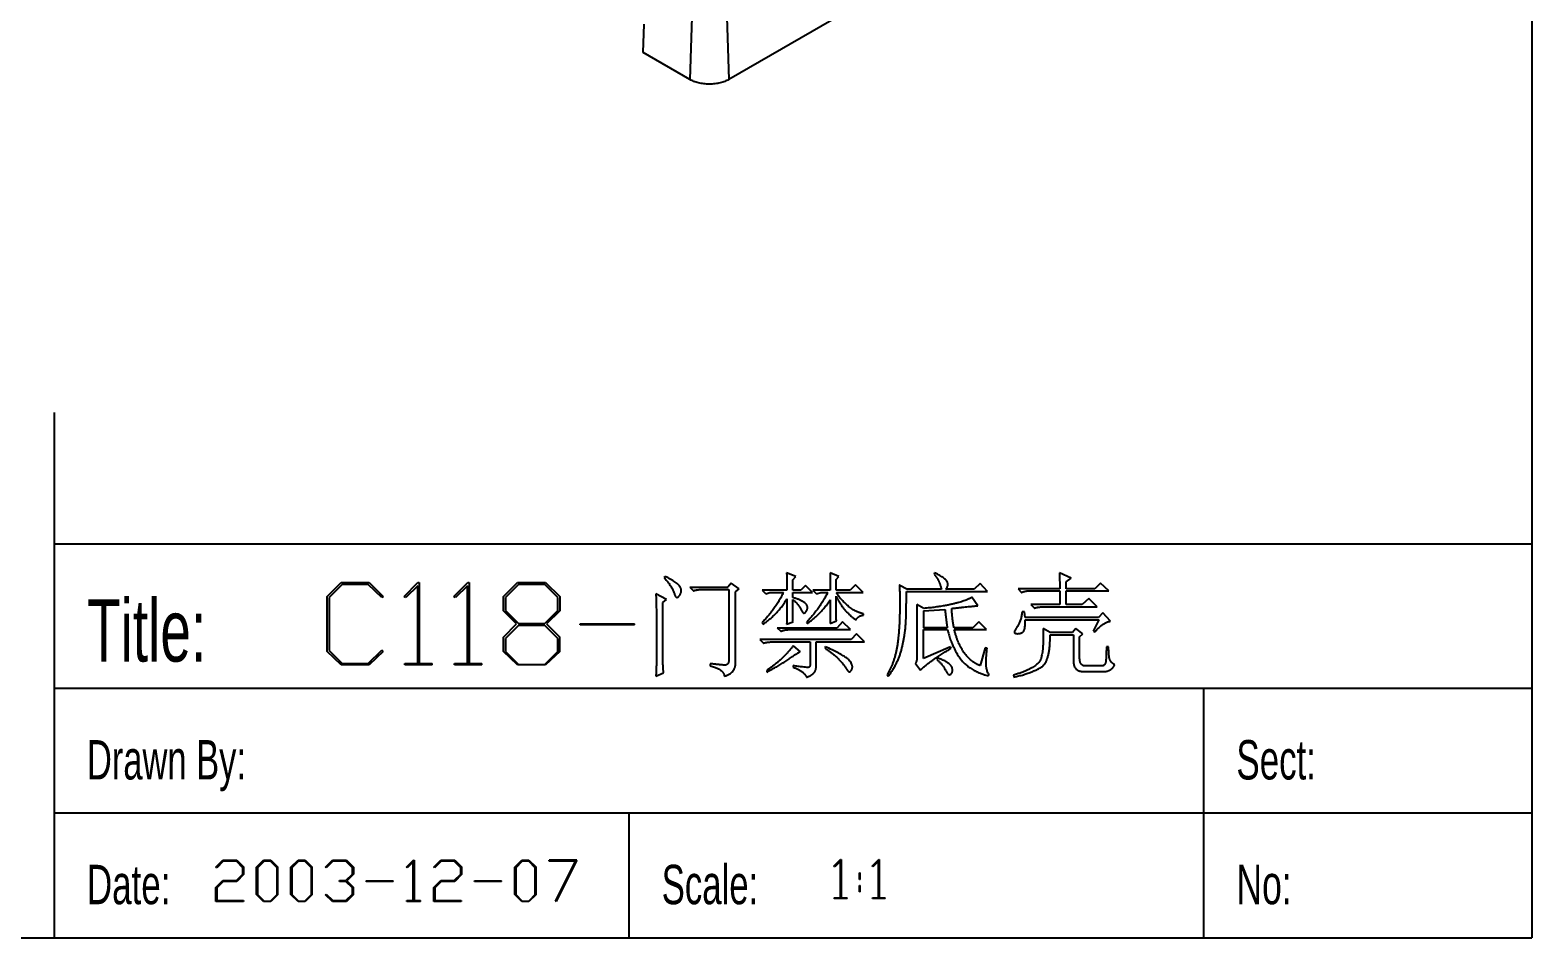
# Model space of a CAD drawing. Extents: x -440 to 140, y -99 to 99.
# Drawn here: x -269.6 to -160.3, y -98.8 to -32.7 of the extents above; entities that cross this region are included whole.
import ezdxf

# ---------------------------------------------------------------- set-up
doc = ezdxf.new("R2010")
doc.units = 0
doc.header["$MEASUREMENT"] = 0
doc.linetypes.add('solid', pattern=[0])
doc.layers.add('254', color=7, linetype='solid')

msp = doc.modelspace()

# ---------------------------------------------------------------- linework, layer by layer
at = {"layer": '254', "color": 0, "linetype": 'solid'}
for p, q in [((-160.2912, 98.784), (-160.2912, -98.784)), ((-267.82464, -60.53166), (-267.82464, -98.784)), ((-160.2912, -70.10842), (-267.82464, -70.10842)), ((-247.96537, -73.9314), (-246.93679, -72.90809)), ((-246.87566, -73.05056), (-247.81939, -73.99166)), ((-246.93679, -72.90809), (-244.90072, -72.90809)), ((-244.96449, -73.05056), (-246.87566, -73.05056)), ((-243.97805, -74.00746), (-244.96449, -73.05056)), ((-244.90072, -72.90809), (-243.88531, -73.9156)), ((-242.36198, -73.9156), (-241.34657, -72.90809)), ((-241.37027, -73.14066), (-242.2397, -74.00746)), ((-241.37027, -78.79517), (-241.37027, -73.14066)), ((-241.34657, -72.90809), (-241.25647, -72.90809)), ((-241.25647, -72.90809), (-241.25647, -78.79517)), ((-238.74055, -73.9156), (-237.72514, -72.90809)), ((-237.74884, -73.14066), (-238.61827, -74.00746)), ((-237.74884, -78.79517), (-237.74884, -73.14066)), ((-237.72514, -72.90809), (-237.63504, -72.90809)), ((-237.63504, -72.90809), (-237.63504, -78.79517)), ((-235.12965, -73.9314), (-234.10108, -72.90809)), ((-234.03994, -73.05758), (-234.98368, -74.00395)), ((-234.10108, -72.90809), (-232.065, -72.90809)), ((-232.12877, -73.05758), (-234.03994, -73.05758)), ((-231.18241, -74.00395), (-232.12877, -73.05758)), ((-232.065, -72.90809), (-231.03643, -73.9314)), ((-223.35974, -72.45846), (-223.45247, -72.53013)), ((-218.56676, -72.95168), (-218.80284, -73.25095)), ((-217.9808, -73.37323), (-218.56676, -72.95168)), ((-213.84509, -72.47952), (-214.52378, -72.20131)), ((-214.08116, -72.7156), (-213.84509, -72.47952)), ((-214.08116, -73.46596), (-214.08116, -72.7156)), ((-213.14533, -73.11608), (-213.49521, -73.46596)), ((-212.63104, -73.63037), (-213.14533, -73.11608)), ((-210.71724, -72.47952), (-211.36639, -72.20131)), ((-210.92378, -72.69453), (-210.71724, -72.47952)), ((-210.92378, -73.46596), (-210.92378, -72.69453)), ((-209.52426, -73.06548), (-209.89521, -73.46596)), ((-208.95937, -73.63037), (-209.52426, -73.06548)), ((-206.32438, -73.06548), (-205.73843, -73.39429)), ((-203.75296, -72.20131), (-203.79509, -72.29405)), ((-200.45223, -72.97274), (-200.87378, -73.39429)), ((-199.89581, -73.5587), (-200.45223, -72.97274)), ((-193.8308, -72.6018), (-194.6739, -72.20131)), ((-194.18068, -72.85894), (-193.8308, -72.6018)), ((-194.18068, -73.37323), (-194.18068, -72.85894)), ((-191.68092, -72.95168), (-192.10247, -73.37323)), ((-191.0739, -73.50809), (-191.68092, -72.95168)), ((-247.96537, -77.91696), (-247.96537, -73.9314)), ((-247.81939, -73.99166), (-247.81939, -77.8567)), ((-243.88531, -73.9156), (-243.97805, -74.00746)), ((-242.2397, -74.00746), (-242.36198, -73.9156)), ((-238.61827, -74.00746), (-238.74055, -73.9156)), ((-235.12965, -74.95909), (-235.12965, -73.9314)), ((-234.98368, -74.00395), (-234.98368, -74.94241)), ((-231.18241, -74.94241), (-231.18241, -74.00395)), ((-231.03643, -73.9314), (-231.03643, -74.95909)), ((-223.267, -74.14465), (-224.03843, -73.72311)), ((-223.52414, -74.35119), (-223.267, -74.14465)), ((-221.55974, -73.25095), (-218.80284, -73.25095)), ((-221.55974, -73.25095), (-221.30259, -73.50809)), ((-220.64497, -73.41536), (-218.73116, -73.41536)), ((-218.73116, -73.41536), (-218.73116, -78.53715)), ((-218.23794, -73.57976), (-217.9808, -73.37323)), ((-218.23794, -78.70156), (-218.23794, -73.57976)), ((-216.30271, -73.46596), (-216.04557, -73.72311)), ((-214.50271, -73.46596), (-216.30271, -73.46596)), ((-216.04557, -73.72311), (-215.73782, -73.63037)), ((-215.73782, -73.63037), (-214.75986, -73.63037)), ((-213.49521, -73.46596), (-214.08116, -73.46596)), ((-214.08116, -73.63037), (-212.63104, -73.63037)), ((-214.08116, -74.00131), (-214.08116, -73.63037)), ((-212.60998, -73.46596), (-212.35284, -73.72311)), ((-211.34533, -73.46596), (-212.60998, -73.46596)), ((-212.35284, -73.72311), (-212.04509, -73.63037)), ((-212.04509, -73.63037), (-211.5308, -73.63037)), ((-209.89521, -73.46596), (-210.92378, -73.46596)), ((-210.90271, -73.63037), (-208.95937, -73.63037)), ((-205.8101, -73.5587), (-199.89581, -73.5587)), ((-203.25974, -73.39429), (-205.73843, -73.39429)), ((-200.87378, -73.39429), (-202.93092, -73.39429)), ((-200.61664, -74.60833), (-201.03819, -73.98025)), ((-197.68794, -73.37323), (-197.4308, -73.63037)), ((-194.65284, -73.37323), (-197.68794, -73.37323)), ((-196.80271, -73.50809), (-194.65284, -73.50809)), ((-194.65284, -73.50809), (-194.65284, -74.5156)), ((-192.10247, -73.37323), (-194.18068, -73.37323)), ((-194.18068, -73.50809), (-191.0739, -73.50809)), ((-194.18068, -74.5156), (-194.18068, -73.50809)), ((-192.54509, -74.07298), (-193.01724, -74.5156)), ((-191.93806, -74.68001), (-192.54509, -74.07298)), ((-234.17538, -75.90809), (-235.12965, -74.95909)), ((-234.98368, -74.94241), (-234.03994, -75.88878)), ((-231.18241, -74.94241), (-232.12877, -75.88878)), ((-231.03643, -74.95909), (-231.99333, -75.90809)), ((-223.52414, -78.55821), (-223.52414, -74.35119)), ((-208.93831, -75.28703), (-208.93831, -75.19429)), ((-204.54545, -74.79381), (-205.05974, -74.5156)), ((-204.56652, -74.95821), (-203.00259, -74.86548)), ((-204.56652, -74.95821), (-204.56652, -76.2018)), ((-197.22426, -75.05095), (-197.38867, -75.05095)), ((-197.17366, -75.45143), (-197.22426, -75.05095)), ((-196.75211, -74.5156), (-196.49497, -74.77274)), ((-194.65284, -74.5156), (-196.75211, -74.5156)), ((-195.86688, -74.68001), (-191.93806, -74.68001)), ((-193.01724, -74.5156), (-194.18068, -74.5156)), ((-191.51652, -75.12262), (-191.82426, -75.45143)), ((-190.9601, -75.72964), (-191.51652, -75.12262)), ((-235.12965, -76.88927), (-234.17538, -75.90809)), ((-234.03994, -76.03476), (-234.98368, -76.97849)), ((-234.03994, -75.88878), (-232.12877, -75.88878)), ((-232.12877, -76.03476), (-234.03994, -76.03476)), ((-231.18241, -76.97849), (-232.12877, -76.03476)), ((-231.99333, -75.90809), (-231.03643, -76.88927)), ((-229.55084, -75.90809), (-225.60359, -75.90809)), ((-229.55084, -75.99381), (-229.55084, -75.90809)), ((-225.60359, -75.99381), (-229.55084, -75.99381)), ((-225.60359, -75.99381), (-225.60359, -75.90809)), ((-216.30271, -75.80131), (-216.25211, -75.94465)), ((-215.20247, -76.2018), (-210.85211, -76.2018)), ((-215.20247, -76.2018), (-214.94533, -76.45894)), ((-214.52378, -75.94465), (-214.0601, -75.78025)), ((-214.31724, -76.33666), (-209.87414, -76.33666)), ((-213.07366, -75.80131), (-213.03153, -75.89405)), ((-211.36639, -75.89405), (-210.90271, -75.70858)), ((-210.4601, -75.78025), (-210.85211, -76.2018)), ((-209.87414, -76.33666), (-210.4601, -75.78025)), ((-205.03867, -75.80131), (-205.03867, -78.28001)), ((-202.83819, -76.2018), (-204.56652, -76.2018)), ((-204.56652, -76.33666), (-202.81712, -76.33666)), ((-204.56652, -78.44441), (-204.56652, -76.33666)), ((-200.96652, -76.2018), (-202.34497, -76.2018)), ((-202.3239, -76.33666), (-199.98855, -76.33666)), ((-200.54497, -75.78025), (-200.96652, -76.2018)), ((-199.98855, -76.33666), (-200.54497, -75.78025)), ((-191.82426, -75.45143), (-197.17366, -75.45143)), ((-197.17366, -75.61584), (-191.77366, -75.61584)), ((-195.35259, -76.55168), (-195.86688, -76.24393)), ((-193.48092, -76.24393), (-193.717, -76.55168)), ((-192.96664, -76.64441), (-193.48092, -76.24393)), ((-192.19521, -76.45894), (-191.77366, -75.61584)), ((-192.19521, -76.45894), (-192.08141, -76.50107)), ((-235.12965, -77.91696), (-235.12965, -76.88927)), ((-234.98368, -76.97849), (-234.98368, -77.91959)), ((-231.18241, -77.91959), (-231.18241, -76.97849)), ((-231.03643, -77.91696), (-231.03643, -76.88927)), ((-216.46712, -77.06596), (-216.20998, -77.32311)), ((-209.82354, -77.06596), (-216.46712, -77.06596)), ((-215.55235, -77.23037), (-212.81652, -77.23037)), ((-214.0601, -77.50858), (-213.54581, -77.95119)), ((-212.81652, -77.23037), (-212.81652, -78.88703)), ((-212.3739, -77.23037), (-208.84557, -77.23037)), ((-212.3739, -78.97976), (-212.3739, -77.23037)), ((-211.69521, -77.58025), (-211.74581, -77.67298)), ((-209.43153, -76.64441), (-209.82354, -77.06596)), ((-208.84557, -77.23037), (-209.43153, -76.64441)), ((-193.717, -76.55168), (-195.35259, -76.55168)), ((-195.35259, -76.71608), (-193.64533, -76.71608)), ((-193.64533, -76.71608), (-193.64533, -78.62988)), ((-193.20271, -76.85095), (-192.96664, -76.64441)), ((-193.20271, -78.39381), (-193.20271, -76.85095)), ((-191.09497, -77.58025), (-191.25937, -77.58025)), ((-246.93679, -78.90809), (-247.96537, -77.91696)), ((-247.81939, -77.8567), (-246.87566, -78.79517)), ((-244.96449, -78.79517), (-243.97805, -77.8409)), ((-243.88531, -77.93276), (-244.90072, -78.90809)), ((-243.88531, -77.93276), (-243.97805, -77.8409)), ((-234.10108, -78.90809), (-235.12965, -77.91696)), ((-234.98368, -77.91959), (-234.03994, -78.86333)), ((-231.18241, -77.91959), (-232.12877, -78.86333)), ((-231.03643, -77.91696), (-232.065, -78.90809)), ((-202.60211, -77.60131), (-204.56652, -78.44441)), ((-203.53794, -78.39381), (-203.58855, -78.51608)), ((-202.55998, -77.69405), (-202.60211, -77.60131)), ((-200.08129, -77.67298), (-200.43116, -78.9587)), ((-199.93794, -77.69405), (-200.08129, -77.67298)), ((-244.90072, -78.90809), (-246.93679, -78.90809)), ((-246.87566, -78.79517), (-244.96449, -78.79517)), ((-242.30084, -78.79517), (-241.37027, -78.79517)), ((-242.30084, -78.90809), (-242.30084, -78.79517)), ((-240.3259, -78.90809), (-242.30084, -78.90809)), ((-241.25647, -78.79517), (-240.3259, -78.79517)), ((-240.3259, -78.90809), (-240.3259, -78.79517)), ((-238.67941, -78.79517), (-237.74884, -78.79517)), ((-238.67941, -78.90809), (-238.67941, -78.79517)), ((-236.70447, -78.90809), (-238.67941, -78.90809)), ((-237.63504, -78.79517), (-236.70447, -78.79517)), ((-236.70447, -78.90809), (-236.70447, -78.79517)), ((-232.065, -78.90809), (-234.10108, -78.90809)), ((-234.03994, -78.86333), (-232.12877, -78.86333)), ((-224.03843, -79.73013), (-223.47354, -79.49405)), ((-220.08855, -78.81536), (-220.08855, -78.97976)), ((-215.9739, -79.30858), (-215.95284, -79.42238)), ((-214.0601, -78.9587), (-214.0601, -79.0725)), ((-207.20961, -79.63739), (-207.13794, -79.73013)), ((-205.15247, -78.79429), (-204.78153, -79.28751)), ((-198.01676, -79.65846), (-197.99569, -79.8018)), ((-192.89497, -79.38025), (-191.30998, -79.38025)), ((-191.60925, -78.97976), (-192.70949, -78.97976)), ((-160.2912, -80.6228), (-267.82464, -80.6228)), ((-184.18752, -80.6228), (-184.18752, -98.784)), ((-160.2912, -89.7034), (-267.82464, -89.7034)), ((-226.00608, -89.7034), (-226.00608, -98.784)), ((-256.05642, -93.62809), (-255.5474, -93.12434)), ((-255.99528, -93.67402), (-256.05642, -93.62809)), ((-255.51683, -93.19557), (-255.99528, -93.67402)), ((-255.5474, -93.12434), (-254.52936, -93.12434)), ((-254.56125, -93.19557), (-255.51683, -93.19557)), ((-254.08806, -93.66612), (-254.56125, -93.19557)), ((-254.52936, -93.12434), (-254.01508, -93.63599)), ((-254.08806, -94.13272), (-254.08806, -93.66612)), ((-254.01508, -94.14984), (-254.01508, -93.63599)), ((-253.09026, -93.63599), (-252.57597, -93.12434)), ((-253.09026, -95.62877), (-253.09026, -93.63599)), ((-252.5454, -93.19908), (-253.01727, -93.67227)), ((-253.01727, -93.67227), (-253.01727, -95.63009)), ((-252.57597, -93.12434), (-252.05905, -93.12434)), ((-252.07485, -93.19908), (-252.5454, -93.19908)), ((-251.60298, -93.67227), (-252.07485, -93.19908)), ((-252.05905, -93.12434), (-251.54477, -93.63599)), ((-251.60298, -95.63009), (-251.60298, -93.67227)), ((-251.54477, -95.62877), (-251.54477, -93.63599)), ((-250.59026, -93.63599), (-250.07597, -93.12434)), ((-250.59026, -95.62877), (-250.59026, -93.63599)), ((-250.0454, -93.19908), (-250.51727, -93.67227)), ((-250.51727, -93.67227), (-250.51727, -95.63009)), ((-250.07597, -93.12434), (-249.55905, -93.12434)), ((-249.57485, -93.19908), (-250.0454, -93.19908)), ((-249.10298, -93.67227), (-249.57485, -93.19908)), ((-249.55905, -93.12434), (-249.04477, -93.63599)), ((-249.10298, -95.63009), (-249.10298, -93.67227)), ((-249.04477, -95.62877), (-249.04477, -93.63599)), ((-248.08499, -93.62809), (-247.57597, -93.12434)), ((-248.02385, -93.67402), (-248.08499, -93.62809)), ((-247.5454, -93.19557), (-248.02385, -93.67402)), ((-247.57597, -93.12434), (-246.55793, -93.12434)), ((-246.58982, -93.19557), (-247.5454, -93.19557)), ((-246.11664, -93.66612), (-246.58982, -93.19557)), ((-246.55793, -93.12434), (-246.04365, -93.63599)), ((-246.11664, -94.13272), (-246.11664, -93.66612)), ((-246.04365, -93.63599), (-246.04365, -94.14984)), ((-242.18499, -93.62809), (-241.67729, -93.12434)), ((-242.12385, -93.67402), (-242.18499, -93.62809)), ((-241.68914, -93.24062), (-242.12385, -93.67402)), ((-241.68914, -96.06788), (-241.68914, -93.24062)), ((-241.67729, -93.12434), (-241.63224, -93.12434)), ((-241.63224, -93.12434), (-241.63224, -96.06788)), ((-240.19928, -93.62809), (-239.69026, -93.12434)), ((-240.13814, -93.67402), (-240.19928, -93.62809)), ((-239.65969, -93.19557), (-240.13814, -93.67402)), ((-239.69026, -93.12434), (-238.67222, -93.12434)), ((-238.7041, -93.19557), (-239.65969, -93.19557)), ((-238.23092, -93.66612), (-238.7041, -93.19557)), ((-238.67222, -93.12434), (-238.15793, -93.63599)), ((-238.23092, -94.13272), (-238.23092, -93.66612)), ((-238.15793, -94.14984), (-238.15793, -93.63599)), ((-234.30454, -93.63599), (-233.79026, -93.12434)), ((-234.30454, -95.62877), (-234.30454, -93.63599)), ((-233.75969, -93.19908), (-234.23156, -93.67227)), ((-234.23156, -93.67227), (-234.23156, -95.63009)), ((-233.79026, -93.12434), (-233.27334, -93.12434)), ((-233.28914, -93.19908), (-233.75969, -93.19908)), ((-232.81727, -93.67227), (-233.28914, -93.19908)), ((-233.27334, -93.12434), (-232.75905, -93.63599)), ((-232.81727, -95.63009), (-232.81727, -93.67227)), ((-232.75905, -95.62877), (-232.75905, -93.63599)), ((-231.81157, -93.19601), (-231.81157, -93.12434)), ((-229.78762, -93.12434), (-231.81157, -93.12434)), ((-229.88694, -93.19601), (-231.81157, -93.19601)), ((-231.34365, -96.10327), (-229.88694, -93.19601)), ((-229.78762, -93.12434), (-231.29201, -96.12434)), ((-211.08249, -93.55655), (-210.60484, -93.08262)), ((-211.02497, -93.59976), (-211.08249, -93.55655)), ((-210.61599, -93.19201), (-211.02497, -93.59976)), ((-210.61599, -95.8519), (-210.61599, -93.19201)), ((-210.60484, -93.08262), (-210.56246, -93.08262)), ((-210.56246, -93.08262), (-210.56246, -95.8519)), ((-208.30041, -93.55655), (-207.82276, -93.08262)), ((-208.24289, -93.59976), (-208.30041, -93.55655)), ((-207.83391, -93.19201), (-208.24289, -93.59976)), ((-207.83391, -95.8519), (-207.83391, -93.19201)), ((-207.82276, -93.08262), (-207.78038, -93.08262)), ((-207.78038, -93.08262), (-207.78038, -95.8519)), ((-256.06169, -95.11493), (-255.5474, -94.60327)), ((-255.51683, -94.66149), (-255.9887, -95.13073)), ((-255.5474, -94.60327), (-254.56125, -94.60327)), ((-254.52936, -94.66149), (-255.51683, -94.66149)), ((-254.56125, -94.60327), (-254.08806, -94.13272)), ((-254.01508, -94.14984), (-254.52936, -94.66149)), ((-247.06695, -94.66149), (-247.06695, -94.60327)), ((-247.06695, -94.60327), (-246.58982, -94.60327)), ((-246.58982, -94.66149), (-247.06695, -94.66149)), ((-246.58982, -94.60327), (-246.11664, -94.13272)), ((-246.11664, -95.13073), (-246.58982, -94.66149)), ((-246.04365, -94.14984), (-246.5221, -94.62434)), ((-246.5221, -94.62434), (-246.04365, -95.11493)), ((-245.12585, -94.6672), (-245.12585, -94.62434)), ((-245.12585, -94.62434), (-243.15223, -94.62434)), ((-243.15223, -94.6672), (-245.12585, -94.6672)), ((-243.15223, -94.6672), (-243.15223, -94.62434)), ((-240.20454, -95.11493), (-239.69026, -94.60327)), ((-239.65969, -94.66149), (-240.13156, -95.13073)), ((-239.69026, -94.60327), (-238.7041, -94.60327)), ((-238.67222, -94.66149), (-239.65969, -94.66149)), ((-238.7041, -94.60327), (-238.23092, -94.13272)), ((-238.15793, -94.14984), (-238.67222, -94.66149)), ((-237.24014, -94.6672), (-237.24014, -94.62434)), ((-237.24014, -94.62434), (-235.26651, -94.62434)), ((-235.26651, -94.6672), (-237.24014, -94.6672)), ((-235.26651, -94.6672), (-235.26651, -94.62434)), ((-209.23272, -94.52051), (-209.23272, -94.0503)), ((-209.23272, -94.0503), (-209.16406, -94.0503)), ((-209.16406, -94.52051), (-209.23272, -94.52051)), ((-209.23272, -95.42118), (-209.23272, -94.96362)), ((-209.23272, -94.96362), (-209.16406, -94.96362)), ((-209.16406, -94.52051), (-209.16406, -94.0503)), ((-209.16406, -95.42118), (-209.16406, -94.96362)), ((-256.06169, -96.12434), (-256.06169, -95.11493)), ((-254.05223, -96.12434), (-256.06169, -96.12434)), ((-255.9887, -95.13073), (-255.9887, -96.06788)), ((-255.9887, -96.06788), (-254.05223, -96.06788)), ((-254.05223, -96.06788), (-254.05223, -96.12434)), ((-252.57597, -96.12434), (-253.09026, -95.62877)), ((-253.01727, -95.63009), (-252.5454, -96.10196)), ((-252.05905, -96.12434), (-252.57597, -96.12434)), ((-252.5454, -96.10196), (-252.07485, -96.10196)), ((-251.60298, -95.63009), (-252.07485, -96.10196)), ((-251.54477, -95.62877), (-252.05905, -96.12434)), ((-250.07597, -96.12434), (-250.59026, -95.62877)), ((-250.51727, -95.63009), (-250.0454, -96.10196)), ((-249.55905, -96.12434), (-250.07597, -96.12434)), ((-250.0454, -96.10196), (-249.57485, -96.10196)), ((-249.10298, -95.63009), (-249.57485, -96.10196)), ((-249.04477, -95.62877), (-249.55905, -96.12434)), ((-248.08499, -95.63667), (-248.02385, -95.59074)), ((-247.57597, -96.12434), (-248.08499, -95.63667)), ((-248.02385, -95.59074), (-247.5454, -96.06788)), ((-246.55793, -96.12434), (-247.57597, -96.12434)), ((-247.5454, -96.06788), (-246.58982, -96.06788)), ((-246.58982, -96.06788), (-246.11664, -95.59864)), ((-246.04365, -95.62877), (-246.55793, -96.12434)), ((-246.11664, -95.59864), (-246.11664, -95.13073)), ((-246.04365, -95.62877), (-246.04365, -95.11493)), ((-242.15442, -96.12434), (-242.15442, -96.06788)), ((-242.15442, -96.06788), (-241.68914, -96.06788)), ((-241.16695, -96.12434), (-242.15442, -96.12434)), ((-241.63224, -96.06788), (-241.16695, -96.06788)), ((-241.16695, -96.12434), (-241.16695, -96.06788)), ((-240.20454, -96.12434), (-240.20454, -95.11493)), ((-238.19509, -96.12434), (-240.20454, -96.12434)), ((-240.13156, -95.13073), (-240.13156, -96.06788)), ((-240.13156, -96.06788), (-238.19509, -96.06788)), ((-238.19509, -96.06788), (-238.19509, -96.12434)), ((-233.79026, -96.12434), (-234.30454, -95.62877)), ((-234.23156, -95.63009), (-233.75969, -96.10196)), ((-233.27334, -96.12434), (-233.79026, -96.12434)), ((-233.75969, -96.10196), (-233.28914, -96.10196)), ((-232.81727, -95.63009), (-233.28914, -96.10196)), ((-232.75905, -95.62877), (-233.27334, -96.12434)), ((-231.29201, -96.12434), (-231.34365, -96.10327)), ((-211.05373, -95.90502), (-211.05373, -95.8519)), ((-211.05373, -95.8519), (-210.61599, -95.8519)), ((-210.12472, -95.90502), (-211.05373, -95.90502)), ((-210.56246, -95.8519), (-210.12472, -95.8519)), ((-210.12472, -95.90502), (-210.12472, -95.8519)), ((-209.16406, -95.42118), (-209.23272, -95.42118)), ((-208.27165, -95.90502), (-208.27165, -95.8519)), ((-208.27165, -95.8519), (-207.83391, -95.8519)), ((-207.34264, -95.90502), (-208.27165, -95.90502)), ((-207.78038, -95.8519), (-207.34264, -95.8519)), ((-207.34264, -95.90502), (-207.34264, -95.8519)), ((-439.7088, -98.784), (-160.2912, -98.784))]:
    msp.add_line(p, q, dxfattribs=at)
at = {"layer": '254', "color": 3, "linetype": 'solid'}
for p, q in [((-166.97273, -6.40742), (-218.73295, -36.29119)), ((-221.35864, -29.47032), (-221.56137, -36.29119)), ((-218.93569, -29.47032), (-218.73295, -36.29119)), ((-218.93569, -29.47032), (-218.73295, -36.29119)), ((-224.95549, -34.3316), (-224.89376, -32.25472)), ((-221.56137, -36.29119), (-224.95549, -34.3316))]:
    msp.add_line(p, q, dxfattribs=at)
msp.add_rational_spline([(-218.73295, -36.29119), (-220.14716, -37.10769), (-221.56137, -36.29119)], [1, 0.7071067812, 1], degree=2, dxfattribs=at)
at = {"layer": '254', "color": 0, "linetype": 'solid'}
for points in [[(-223.45247, -72.53013), (-222.84545, -73.20882), (-222.56724, -74.18679), (-222.09509, -73.5587), (-222.40284, -72.95168), (-223.35974, -72.45846)], [(-214.52378, -72.20131), (-214.50271, -72.85894), (-214.50271, -73.46596)], [(-211.36639, -72.20131), (-211.34533, -72.97274), (-211.34533, -73.46596)], [(-206.32438, -73.06548), (-206.27378, -73.6725), (-206.32438, -76.71608), (-206.71639, -78.77323), (-207.20961, -79.63739)], [(-203.79509, -72.29405), (-203.53794, -72.6018), (-203.33141, -73.11608), (-203.25974, -73.39429)], [(-202.93092, -73.39429), (-202.72438, -73.13715), (-202.93092, -72.6018), (-203.75296, -72.20131)], [(-194.6739, -72.20131), (-194.65284, -72.7156), (-194.65284, -73.37323)], [(-224.03843, -73.72311), (-223.98782, -74.58727), (-223.98782, -79.16524), (-224.03843, -79.73013)], [(-221.30259, -73.50809), (-221.02438, -73.41536), (-220.64497, -73.41536)], [(-214.75986, -73.63037), (-215.34581, -74.86548), (-216.30271, -75.80131)], [(-216.25211, -75.94465), (-215.22354, -75.28703), (-214.50271, -74.09405)], [(-214.50271, -74.09405), (-214.50271, -75.4725), (-214.52378, -75.94465)], [(-214.08116, -74.14465), (-213.63855, -74.49453), (-213.28867, -75.30809), (-212.88819, -74.68001), (-213.42354, -74.18679), (-214.08116, -74.00131)], [(-214.0601, -75.78025), (-214.08116, -75.02988), (-214.08116, -74.14465)], [(-211.5308, -73.63037), (-212.11676, -74.79381), (-213.07366, -75.80131)], [(-213.03153, -75.89405), (-212.09569, -75.26596), (-211.34533, -74.16572)], [(-211.34533, -74.16572), (-211.34533, -75.00882), (-211.36639, -75.89405)], [(-210.92378, -73.90858), (-210.66664, -74.44393), (-209.98794, -75.26596), (-209.47366, -75.63691)], [(-210.90271, -75.70858), (-210.92378, -75.43037), (-210.92378, -73.90858)], [(-208.93831, -75.19429), (-209.56639, -75.02988), (-210.5739, -74.16572), (-210.90271, -73.63037)], [(-207.13794, -79.73013), (-206.41712, -78.81536), (-205.90284, -76.75821), (-205.8101, -75.12262), (-205.8101, -73.5587)], [(-201.03819, -73.98025), (-201.45974, -74.23739), (-203.2808, -74.68001), (-204.54545, -74.79381)], [(-197.4308, -73.63037), (-197.15259, -73.50809), (-196.80271, -73.50809)], [(-209.47366, -75.63691), (-209.30925, -75.30809), (-208.93831, -75.28703)], [(-205.05974, -74.5156), (-205.03867, -74.93715), (-205.03867, -75.80131)], [(-203.00259, -74.86548), (-202.93092, -75.56524), (-202.83819, -76.2018)], [(-202.50937, -74.79381), (-200.92438, -74.60833), (-200.61664, -74.60833)], [(-202.34497, -76.2018), (-202.48831, -75.4725), (-202.50937, -74.79381)], [(-197.38867, -75.05095), (-197.48141, -75.80131), (-198.08843, -76.57274), (-197.59521, -76.66548), (-197.13153, -76.40833), (-197.17366, -75.61584)], [(-196.49497, -74.77274), (-196.21676, -74.68001), (-195.86688, -74.68001)], [(-214.94533, -76.45894), (-214.66712, -76.33666), (-214.31724, -76.33666)], [(-202.81712, -76.33666), (-202.58104, -77.34417), (-201.55247, -79.03037), (-199.65974, -79.84393), (-200.00961, -79.23691), (-200.00961, -78.35168), (-199.93794, -77.69405)], [(-200.43116, -78.9587), (-200.96652, -78.77323), (-201.99509, -77.60131), (-202.3239, -76.33666)], [(-195.86688, -76.24393), (-195.79521, -78.04393), (-196.38116, -79.14417), (-198.01676, -79.65846)], [(-192.08141, -76.50107), (-191.49545, -75.78025), (-190.9601, -75.72964)], [(-216.20998, -77.32311), (-215.90223, -77.23037), (-215.55235, -77.23037)], [(-214.0601, -77.50858), (-214.70925, -78.44441), (-215.9739, -79.30858)], [(-211.74581, -77.67298), (-211.08819, -78.1156), (-210.33782, -78.90809), (-209.94581, -79.56572), (-209.63806, -78.9587), (-210.22402, -78.25894), (-211.69521, -77.58025)], [(-197.99569, -79.8018), (-196.63831, -79.49405), (-195.33153, -78.62988), (-195.35259, -76.71608)], [(-191.25937, -77.58025), (-191.25937, -78.25894), (-191.33104, -78.97976), (-191.60925, -78.97976)], [(-190.65235, -78.88703), (-190.98116, -78.72262), (-191.09497, -78.09453), (-191.09497, -77.58025)], [(-223.47354, -79.49405), (-223.52414, -79.12311), (-223.52414, -78.55821)], [(-218.73116, -78.53715), (-218.73116, -78.9587), (-219.43092, -78.88703), (-220.08855, -78.81536)], [(-215.95284, -79.42238), (-214.96639, -78.90809), (-213.84509, -78.09453), (-213.54581, -77.95119)], [(-205.03867, -78.28001), (-205.03867, -78.62988), (-205.15247, -78.79429)], [(-204.78153, -79.28751), (-204.38104, -78.81536), (-202.55998, -77.69405)], [(-203.58855, -78.51608), (-203.167, -78.88703), (-202.76652, -79.67952), (-202.48831, -79.54465), (-202.41664, -79.12311), (-202.85925, -78.65095), (-203.53794, -78.39381)], [(-193.64533, -78.62988), (-193.66639, -79.40131), (-192.89497, -79.38025)], [(-192.70949, -78.97976), (-193.20271, -79.03037), (-193.20271, -78.39381)], [(-220.08855, -78.97976), (-219.08104, -79.21584), (-219.05998, -79.73013)], [(-219.05998, -79.73013), (-218.19581, -79.47298), (-218.23794, -78.70156)], [(-212.81652, -78.88703), (-212.81652, -79.03037), (-212.98092, -79.12311), (-214.0601, -78.9587)], [(-214.0601, -79.0725), (-213.30974, -79.30858), (-213.07366, -79.8018)], [(-213.07366, -79.8018), (-212.65211, -79.63739), (-212.3739, -79.28751), (-212.3739, -78.97976)], [(-191.30998, -79.38025), (-190.81676, -79.28751), (-190.65235, -78.88703)]]:
    msp.add_open_spline(points, degree=2, dxfattribs=at)

# ---------------------------------------------------------------- texts
for s, height, width, p in [('Title:', 4.540301, 0.659722, (-265.43501, -78.66169)), ('Drawn By:', 2.867558, 0.654321, (-265.43501, -87.24483)), ('Sect:', 2.867558, 0.662857, (-181.79789, -87.24483)), ('Date:', 2.867558, 0.662857, (-265.43501, -96.32544)), ('Scale:', 2.867558, 0.659722, (-223.61645, -96.32544)), ('No:', 2.867558, 0.674603, (-181.79789, -96.32544))]:
    msp.add_text(s, height=height, dxfattribs=dict(at, width=width)).set_placement(p)

doc.saveas('drawing.dxf')
